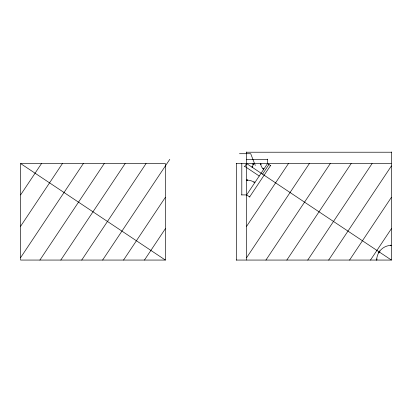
<?xml version="1.0" encoding="UTF-8"?>
<svg xmlns="http://www.w3.org/2000/svg" width="412" height="412" viewBox="0 0 412 412"><rect width="100%" height="100%" fill="white"/><g stroke="black" fill="none" stroke-linecap="round" stroke-linejoin="round"><path stroke-width="0.62" d="M260.729 163.549L260.559 164.543L261.043 164.506L260.729 163.549A6.813 6.813 0 0 0 263.762 169.214L262.841 168.807L263.144 168.42L263.762 169.214M236.503 163.549L236.503 260.06M241.803 163.549L241.803 194.912M252.087 167.184L252.355 166.216L252.783 166.453L252.087 167.184A6.561 6.561 0 0 0 253.189 163.549L253.359 164.543L252.875 164.506L253.189 163.549M376.702 260.06L376.975 259.091L376.491 259.076L376.702 260.06A14.698 14.698 0 0 1 391.4 245.361L390.416 245.15L390.432 245.634L391.4 245.361M249.641 196.921L270.55 165.552M262.511 174.132L268.943 164.481M20.6 194.912L41.509 163.549M20.6 226.281L62.423 163.549M20.6 257.649L83.332 163.549M39.902 260.06L104.246 163.549M60.811 260.06L125.155 163.549M81.725 260.06L146.064 163.549M102.634 260.06L169.78 159.346M123.549 260.06L165.367 197.327M144.458 260.06L165.367 228.691M244.599 166.597L246.556 163.662M246.633 194.912L267.543 163.549M246.633 226.281L288.452 163.549M246.633 257.649L309.366 163.549M265.936 260.06L330.275 163.549M286.845 260.06L351.189 163.549M307.754 260.06L372.098 163.549M328.668 260.06L391.4 165.959M349.577 260.06L391.4 197.327M370.491 260.06L391.4 228.691M246.633 152.219L391.4 152.219M246.633 159.413L267.543 159.413M246.633 180.09L247.617 179.879L247.602 180.368L246.633 180.09A14.822 14.822 0 0 1 254.853 182.583L254.153 181.862L253.895 182.274L254.853 182.583M239.465 153.712L250.707 153.712L255.291 165.449M20.6 163.549L165.367 163.549L165.367 260.06L20.6 260.06L20.6 163.549L165.367 260.06M236.225 163.549L246.494 163.549M246.633 163.549L391.4 163.549L391.4 260.06L246.633 260.06L246.633 163.549L391.4 260.06M241.52 194.912L246.494 194.912M236.225 260.06L246.494 260.06M244.754 166.366L259.23 176.017M267.661 163.626L270.787 165.712M246.747 194.989L249.873 197.075M391.4 151.94L391.4 163.41M267.543 159.135L267.543 163.41M246.633 151.94L246.633 163.41M379.169 251.907L378.86 252.865L378.448 252.608L379.936 251.253L379.54 250.97L379.169 251.907"/></g></svg>
